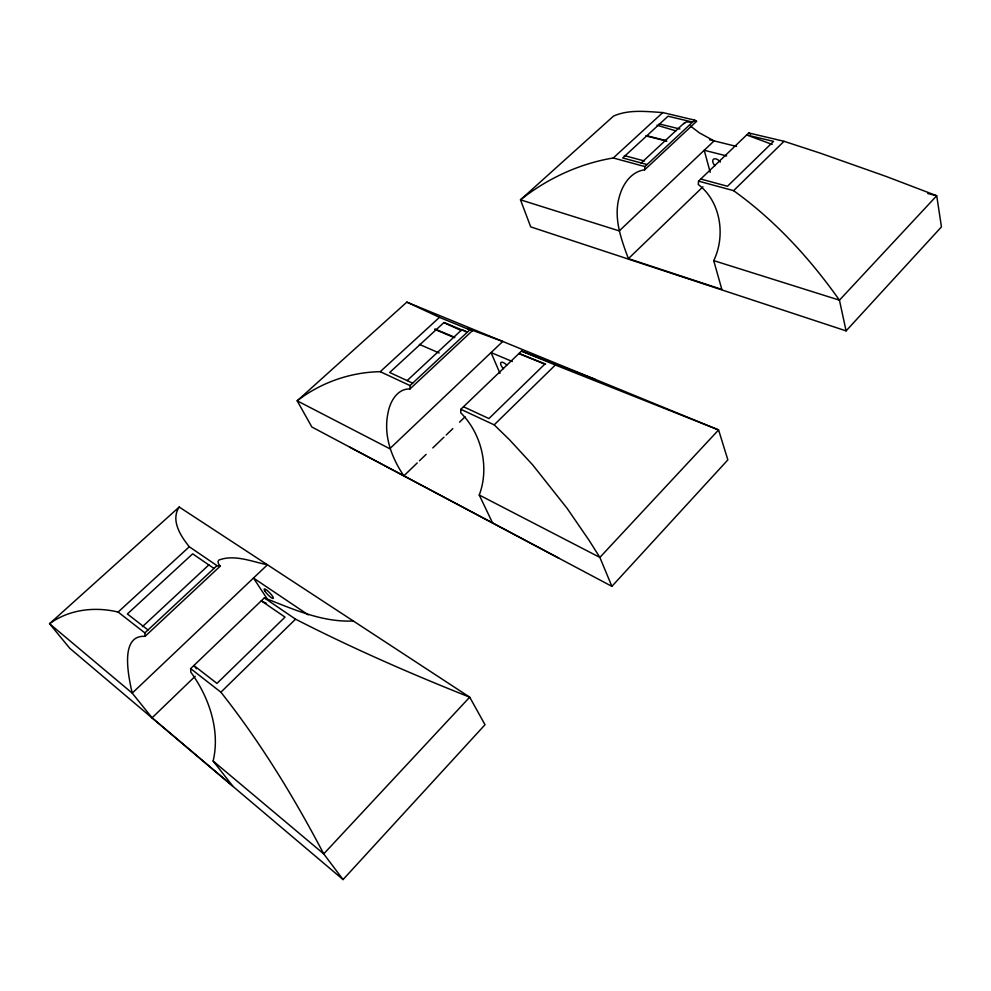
<?xml version="1.0" encoding="UTF-8"?>
<svg xmlns="http://www.w3.org/2000/svg" width="991" height="991" viewBox="0 0 991 991"><rect width="100%" height="100%" fill="white"/><g stroke="black" fill="none" stroke-linecap="round" stroke-linejoin="round"><path stroke-width="1.49" d="M409.977 388.955L410.039 385.586L469.821 329.842L472.298 330.771L409.977 388.955C397.143 388.522 389.971 401.875 388.014 412.888C383.244 435.247 391.395 457.408 403.845 475.853L417.211 462.97M595.021 379.28L521.489 351.087L460.84 409.295L460.728 412.764C481.539 433.476 489.752 467.405 479.248 495.017L492.589 522.988M644.658 169.82L644.906 166.575L694.703 120.134L696.574 121.348L644.658 169.82C631.168 171.505 622.682 184.351 619.4 196.528C613.194 217.574 621.084 239.054 628.405 258.651L721.857 289.446L713.718 260.621C725.784 235.908 720.878 201.545 698.246 184.487L698.556 181.142L748.762 132.955L784.03 141.304L820.053 153.085L886.189 176.46L936.718 195.735L941.45 226.889L846.103 330.883L530.718 226.889L520.486 199.835L613.491 116.12C628.864 109.208 646.466 111.574 662.781 112.565L694.703 120.134M145.058 636.346L220.225 566.158L218.491 563.792L217.983 561.773L218.714 560.138C234.26 554.043 251.85 561.662 267.446 564.783L132.212 693.118C128.954 678.377 118.833 634.723 145.058 636.346L144.847 632.902L118.115 612.054C94.975 606.43 69.06 609.378 49.55 623.723L69.804 648.325L343.059 879.574L485.02 724.731L469.697 697.168L179.198 507.033L49.55 623.723L132.212 693.118L152.081 717.806L232.761 786.074L213.139 761.038C220.398 730.293 209.014 697.082 190.817 672.158L190.656 668.615L264.337 597.895C292.556 608.858 322.087 622.571 353.267 620.961M684.013 123.714L686.181 121.98L692.622 122.079L668.058 116.22L622.707 157.965L647.073 164.543M179.198 507.033C170.365 520.337 180.783 536.242 189.306 546.772L216.979 565.638L220.225 566.158M611.893 586.35L727.852 459.874L718.586 429.933L406.843 302.131L297.189 400.822L311.855 426.997L611.893 586.35L599.865 557.413L589.174 540.467L567.112 508.333L532.712 464.94L509.25 439.496L494.175 424.854L460.84 409.295M190.656 668.615L220.894 692.189L295.541 619.164C352.201 648.151 410.559 673.719 469.697 697.168L323.735 853.895L343.059 879.574M494.175 424.854L555.344 365.01L718.586 429.933L599.865 557.413L479.248 495.017M698.556 181.142L733.588 190.656L784.03 141.304M152.081 717.806L195.202 676.246M628.405 258.651L702.916 186.828M419.428 460.815L426.118 454.374M432.794 447.932L443.931 437.192M446.161 435.049L452.837 428.608M459.527 422.166L465.089 416.79M144.847 632.902L216.979 565.638M142.407 626.684L208.89 564.87M407.053 380.655L461.955 329.607L467.331 332.171L443.968 322.509L389.674 372.492L412.652 383.158M641.127 163.044L684.595 122.636M118.115 612.054L189.306 546.772M472.298 330.771L467.467 328.504L502.771 341.461L389.748 448.712L297.189 400.822C320.811 382.538 350.368 372.207 380.234 371.675L439.471 317.355L469.821 329.842M690.43 126.043L699.336 132.831L714.09 140.908L619.251 230.903L520.486 199.835C547.317 178.504 579.401 163.626 613.268 157.978L662.781 112.565M694.369 121.187L696.574 121.348M659.151 123.912L679.913 128.991M709.581 139.793L736.548 146.433M927.762 193.53L936.718 195.735L839.439 300.174L846.103 330.883M647.049 135.804L666.373 140.685M726.651 155.934L704.229 150.26L710.213 172.36M645.847 135.841L666.856 141.156M624.355 155.612L644.484 161.013M700.748 179.037L727.468 186.258L773.562 141.379L746.669 134.962L772.15 144.413M613.268 157.978L644.906 166.575M657.008 125.2L675.899 130.886M713.718 260.621L839.439 300.174C810.056 258.577 775.086 220.423 733.588 190.656M545.62 364.093L518.962 353.514L544.765 364.18L488.922 418.561L463.491 406.756M521.489 351.087L555.344 365.01M435.049 329.037L454.782 337.324M512.285 361.504L491.053 352.573L499.984 373.359M434.789 329.396L454.423 337.658M439.471 317.355L406.843 302.131M419.379 344.373L439.211 353.019M444.389 322.843L461.211 330.548M380.234 371.675L410.039 385.586M266.492 603.445L261.265 600.843L285.024 617.12L216.955 683.406L193.877 665.518A56.314 24.577 68.9 0 1 196.466 668.789M748.762 132.955L750.596 134.181M308.251 614.854L253.473 578.05L267.013 598.614M264.337 597.895L295.541 619.164M213.969 568.438L192.675 553.845L127.368 613.962L148.006 629.954M213.139 761.038L323.735 853.895C294.03 797.284 260.583 742.395 220.894 692.189M349.526 447.003L558.924 558.218M714.957 165.683A5.525 3.233 46.4 0 1 713.607 159.13A5.525 3.233 46.4 0 1 720.321 162.078M503.478 368.677A6.033 2.428 46.2 0 1 500.876 362.57A6.033 2.428 46.2 0 1 506.735 365.06M264.919 591.119A6.578 1.325 46.1 0 0 272.971 598.539A6.578 1.325 46.1 0 0 268.375 591.503A6.578 1.325 46.1 0 0 264.919 591.119"/></g></svg>
